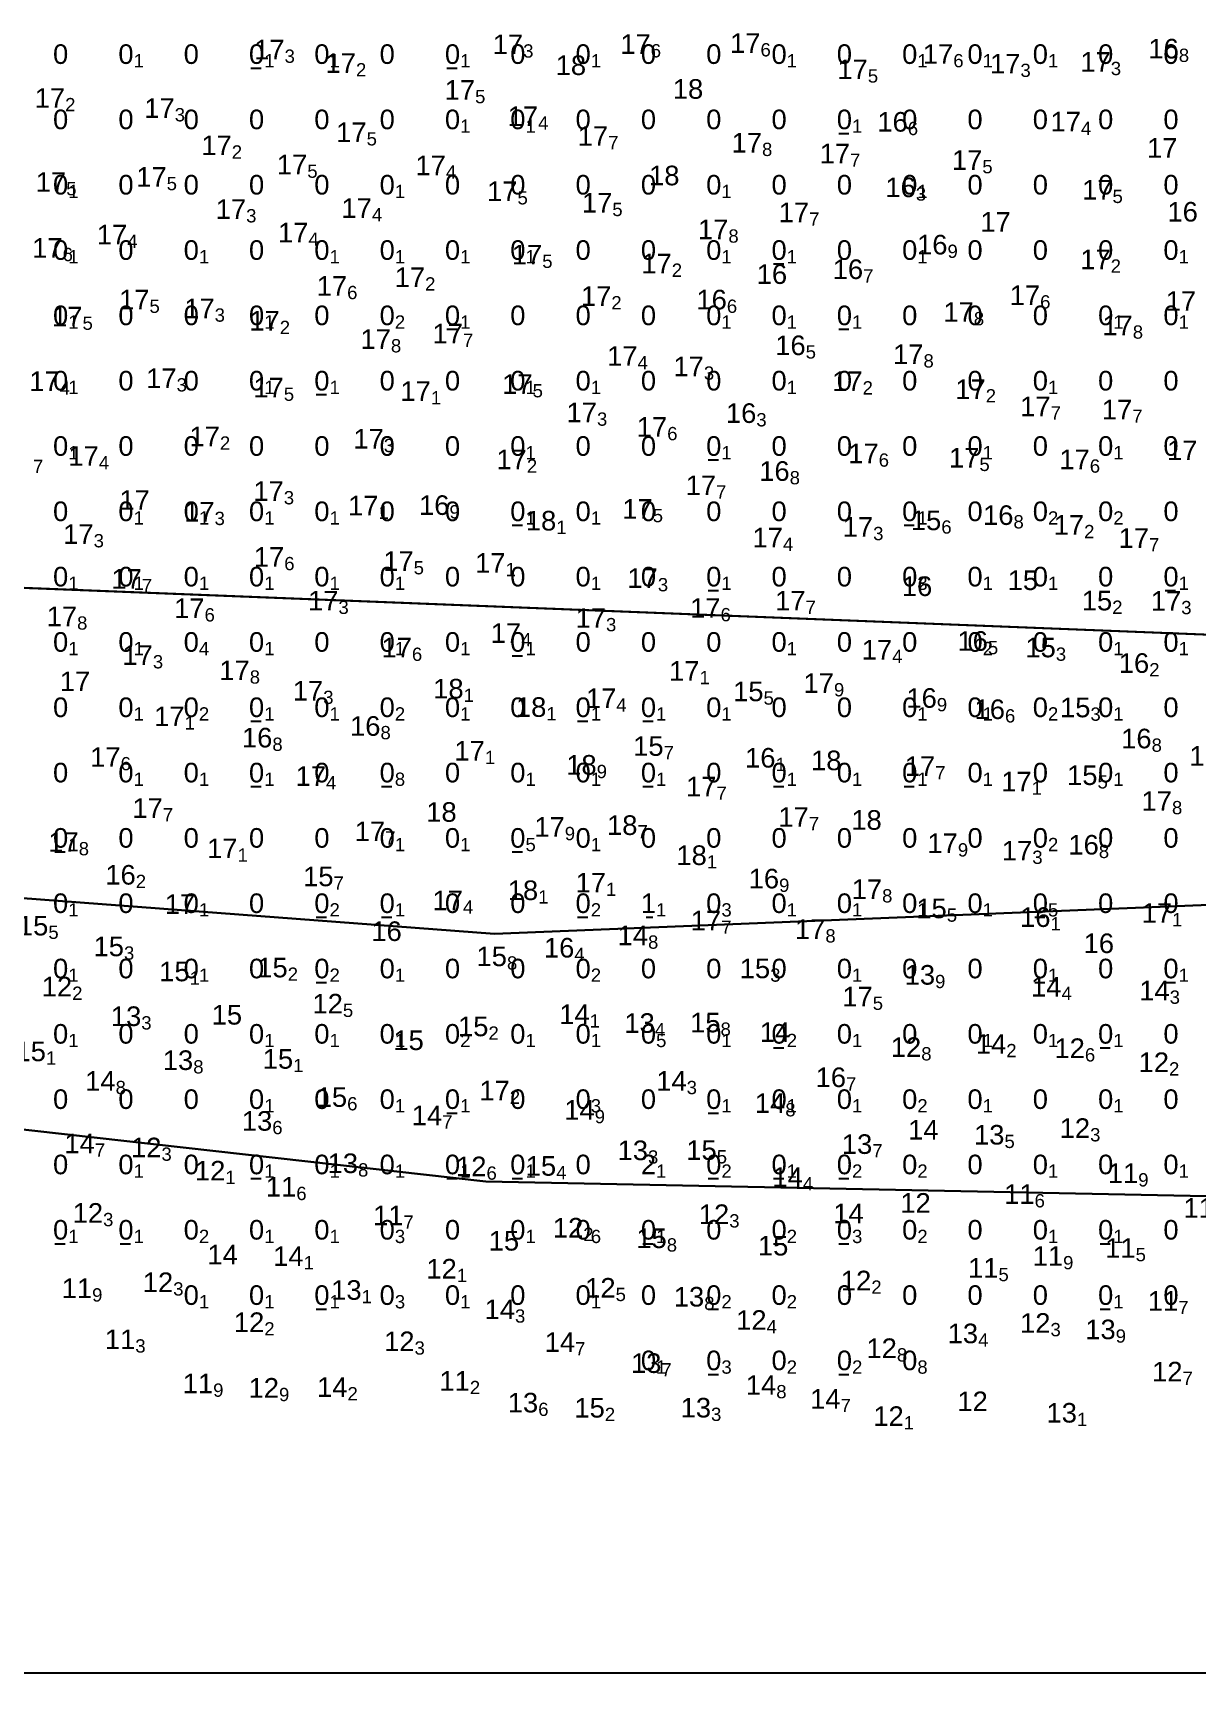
# Model space of a CAD drawing. Header units: millimetres. Extents: x 0 to 581027, y 0 to 6627194.
# Drawn here: x 580376.8 to 580483.7, y 6625619.3 to 6625771.9 of the extents above; entities that cross this region are included whole.
import ezdxf
from ezdxf.enums import TextEntityAlignment as Align

# ---------------------------------------------------------------- set-up
doc = ezdxf.new("R2010")
doc.units = ezdxf.units.MM
doc.layers.add('Soundings_1000', color=7, linetype='Continuous', true_color=0x000000)
doc.layers.add('soundings_diff', color=7, linetype='Continuous', true_color=0x000000)
for name, color, linetype in [('tiff', 7, 'Continuous'), ('tiff17.2', 7, 'Continuous'), ('Этап 4.2 верхняя бровка', 7, 'Continuous'), ('Этап 4.2 нижняя бровка', 7, 'Continuous'), ('Этап 4.2 рабочая прорезь', 7, 'Continuous'), ('Этап 5.2 верхняя бровка', 7, 'Continuous'), ('Этап 5.2 нижняя бровка', 7, 'Continuous')]:
    doc.layers.add(name, color=color, linetype=linetype)
doc.styles.get("Standard").update_dxf_attribs({"font": 'arial.ttf'})
picture_1 = doc.add_image_def('image2.tif', size_in_pixel=(3838, 2796))
picture_2 = doc.add_image_def('image3.tif', size_in_pixel=(3838, 2796))
picture_3 = doc.add_image_def('image4.tif', size_in_pixel=(2844, 2049))

msp = doc.modelspace()

# ---------------------------------------------------------------- linework, layer by layer
at = {"layer": 'soundings_diff', "color": 18, "true_color": 0x000000}
for p, q in [((580396.78, 6625768.72, -0.08), (580397.72, 6625768.72, -0.08)), ((580414.78, 6625768.72, -0.07), (580415.72, 6625768.72, -0.07)), ((580450.78, 6625762.72, -0.07), (580451.72, 6625762.72, -0.07)), ((580444.78, 6625750.72, -0.09), (580445.72, 6625750.72, -0.09)), ((580414.78, 6625744.72, -0.07), (580415.72, 6625744.72, -0.07)), ((580450.78, 6625744.72, -0.14), (580451.72, 6625744.72, -0.14)), ((580402.78, 6625738.72, -0.07), (580403.72, 6625738.72, -0.07)), ((580438.78, 6625732.72, -0.07), (580439.72, 6625732.72, -0.07)), ((580420.78, 6625726.72, -0.05), (580421.72, 6625726.72, -0.05)), ((580456.78, 6625726.72, -0.11), (580457.72, 6625726.72, -0.11)), ((580438.78, 6625720.72, -0.05), (580439.72, 6625720.72, -0.05)), ((580480.78, 6625720.72, -0.05), (580481.72, 6625720.72, -0.05)), ((580420.78, 6625714.72, -0.06), (580421.72, 6625714.72, -0.06)), ((580396.78, 6625708.72, -0.13), (580397.72, 6625708.72, -0.13)), ((580426.78, 6625708.72, -0.06), (580427.72, 6625708.72, -0.06)), ((580432.78, 6625708.72, -0.05), (580433.72, 6625708.72, -0.05)), ((580396.78, 6625702.72, -0.05), (580397.72, 6625702.72, -0.05)), ((580408.78, 6625702.72, -0.77), (580409.72, 6625702.72, -0.77)), ((580432.78, 6625702.72, -0.09), (580433.72, 6625702.72, -0.09)), ((580444.78, 6625702.72, -0.07), (580445.72, 6625702.72, -0.07)), ((580456.78, 6625702.72, -0.07), (580457.72, 6625702.72, -0.07)), ((580378.78, 6625696.72, -0.06), (580379.72, 6625696.72, -0.06)), ((580420.78, 6625696.72, -0.49), (580421.72, 6625696.72, -0.49)), ((580402.78, 6625690.72, -0.15), (580403.72, 6625690.72, -0.15)), ((580408.78, 6625690.72, -0.08), (580409.72, 6625690.72, -0.08)), ((580426.78, 6625690.72, -0.2), (580427.72, 6625690.72, -0.2)), ((580433.09, 6625690.72, -1.07), (580433.7, 6625690.72, -1.07)), ((580468.78, 6625690.72, -0.49), (580469.72, 6625690.72, -0.49)), ((580402.78, 6625684.72, -0.16), (580403.72, 6625684.72, -0.16)), ((580468.78, 6625684.72, -0.06), (580469.72, 6625684.72, -0.06)), ((580480.78, 6625684.72, -0.11), (580481.72, 6625684.72, -0.11)), ((580444.78, 6625678.72, -0.2), (580445.72, 6625678.72, -0.2)), ((580474.78, 6625678.72, -0.09), (580475.72, 6625678.72, -0.09)), ((580414.78, 6625672.72, -0.06), (580415.72, 6625672.72, -0.06)), ((580438.78, 6625672.72, -0.07), (580439.72, 6625672.72, -0.07)), ((580396.78, 6625666.72, -0.07), (580397.72, 6625666.72, -0.07)), ((580414.78, 6625666.72, -0.06), (580415.72, 6625666.72, -0.06)), ((580420.78, 6625666.72, -0.06), (580421.72, 6625666.72, -0.06)), ((580438.78, 6625666.72, -0.22), (580439.72, 6625666.72, -0.22)), ((580444.78, 6625666.72, -0.09), (580445.72, 6625666.72, -0.09)), ((580450.78, 6625666.72, -0.23), (580451.72, 6625666.72, -0.23)), ((580378.78, 6625660.72, -0.05), (580379.72, 6625660.72, -0.05)), ((580384.78, 6625660.72, -0.11), (580385.72, 6625660.72, -0.11)), ((580432.78, 6625660.72, -0.12), (580433.72, 6625660.72, -0.12)), ((580444.78, 6625660.72, -0.18), (580445.72, 6625660.72, -0.18)), ((580450.78, 6625660.72, -0.31), (580451.72, 6625660.72, -0.31)), ((580474.78, 6625660.72, -0.13), (580475.72, 6625660.72, -0.13)), ((580402.78, 6625654.72, -0.07), (580403.72, 6625654.72, -0.07)), ((580438.78, 6625654.72, -0.17), (580439.72, 6625654.72, -0.17)), ((580474.78, 6625654.72, -0.09), (580475.72, 6625654.72, -0.09)), ((580438.78, 6625648.72, -0.33), (580439.72, 6625648.72, -0.33)), ((580450.78, 6625648.72, -0.15), (580451.72, 6625648.72, -0.15))]:
    msp.add_line(p, q, dxfattribs=at)
at = {"layer": 'Этап 4.2 верхняя бровка', "color": 3, "lineweight": 30}
msp.add_lwpolyline([(580034.73, 6625732.44), (580219.34, 6625688.79), (580418.37, 6625666.45), (580558.33, 6625663.58), (580564.39, 6625663.69), (580570.18, 6625664.42), (580576.33, 6625666), (580582.31, 6625668.26), (580587.78, 6625671.44), (580592.52, 6625675.08), (580598.03, 6625680.19), (580602.67, 6625686.25), (580560.2, 6625713.67)], dxfattribs=at)
at = {"layer": 'Этап 4.2 нижняя бровка', "color": 1, "lineweight": 30}
msp.add_lwpolyline([(580570.65, 6625977.85), (580109.71, 6625996.05), (580034.52, 6625734.46), (580560.2, 6625713.67), (580570.65, 6625977.85)], dxfattribs=at)
at = {"layer": 'Этап 4.2 рабочая прорезь', "color": 5, "lineweight": 30}
msp.add_lwpolyline([(580034.52, 6625734.46), (580034.73, 6625732.44), (580219.82, 6625707.79), (580339.37, 6625695.21), (580419.15, 6625689.18), (580559.55, 6625694.89), (580560.2, 6625713.67)], dxfattribs=at)
at = {"layer": 'Этап 5.2 верхняя бровка', "color": 3, "linetype": 'Continuous', "lineweight": 30}
msp.add_lwpolyline([(580025.73, 6625725.21), (580144.31, 6625626.85), (580198.01, 6625585.68), (580306.45, 6625503.96), (580380.3, 6625452.25, -0.007042), (580424.66, 6625424.55, -0.01078), (580452.97, 6625405.43, -0.000003), (580488.81, 6625380.08, -0.000055), (580490.46, 6625378.91, -0.000083), (580499.82, 6625372.28, 0.000042), (580518.49, 6625359.07, 0.014493), (580533.47, 6625349.1, 0.004205), (580586.34, 6625316.72, 0.045482), (580608.84, 6625305.84, 0.025712), (580650.9, 6625292.46, 0.178181), (580685.89, 6625295.84, 0.112994), (580728.34, 6625329.74), (580768.13, 6625390.9), (580811.37, 6625457.98), (580825.99, 6625484.4), (580843.64, 6625527.16)], format="xyb", dxfattribs=at)
at = {"layer": 'Этап 5.2 нижняя бровка', "color": 1, "lineweight": 30}
msp.add_lwpolyline([(580034.53, 6625734.49), (580560.2, 6625713.68), (580560.18, 6625713.46), (580823.18, 6625540.15), (580784.51, 6625481.76), (580737.88, 6625410.99), (580697.72, 6625350.06), (580412.01, 6625509.64), (580025.99, 6625725.17), (580032.37, 6625730.74), (580034.53, 6625734.49)], close=True, dxfattribs=at)

# ---------------------------------------------------------------- texts
at = {"layer": 'Soundings_1000', "color": 18, "true_color": 0x000000}
for s, p in [('17', (580399.87, 6625770.42, 17.32)), ('17', (580421.79, 6625770.9, 17.27)), ('17', (580433.51, 6625770.92, 17.63)), ('17', (580443.59, 6625771.01, 17.6)), ('17', (580461.3, 6625770.01, 17.61)), ('16', (580482.02, 6625770.5, 16.81)), ('17', (580406.43, 6625769.17, 17.22)), ('18', (580427.57, 6625768.98, 18)), ('17', (580453.45, 6625768.6, 17.54)), ('17', (580467.47, 6625769.12, 17.27)), ('17', (580475.77, 6625769.29, 17.28)), ('17', (580417.37, 6625766.71, 17.49)), ('18', (580438.33, 6625766.8, 17.98)), ('17', (580379.71, 6625765.97, 17.24)), ('17', (580389.78, 6625765.04, 17.32)), ('17', (580423.16, 6625764.29, 17.44)), ('16', (580457.12, 6625763.78, 16.59)), ('17', (580473.03, 6625763.8, 17.44)), ('17', (580407.41, 6625762.83, 17.52)), ('17', (580429.6, 6625762.48, 17.73)), ('17', (580395.02, 6625761.62, 17.15)), ('17', (580443.73, 6625761.86, 17.8)), ('17', (580451.82, 6625760.87, 17.74)), ('17', (580481.89, 6625761.38, 17.03)), ('17', (580401.96, 6625759.86, 17.49)), ('17', (580414.69, 6625759.78, 17.41)), ('17', (580463.97, 6625760.27, 17.54)), ('17', (580379.81, 6625758.25, 17.45)), ('17', (580389.04, 6625758.72, 17.51)), ('18', (580436.15, 6625758.85, 18.02)), ('16', (580457.86, 6625757.76, 16.32)), ('17', (580421.27, 6625757.41, 17.51)), ('17', (580429.98, 6625756.34, 17.46)), ('17', (580475.93, 6625757.54, 17.46)), ('17', (580396.34, 6625755.76, 17.25)), ('17', (580407.89, 6625755.85, 17.44)), ('17', (580448.06, 6625755.46, 17.68)), ('17', (580466.58, 6625754.59, 16.98)), ('16', (580483.77, 6625755.52, 16.84)), ('17', (580385.42, 6625753.42, 17.35)), ('17', (580402.06, 6625753.61, 17.37)), ('17', (580440.64, 6625753.9, 17.79)), ('17', (580379.48, 6625752.2, 17.64)), ('17', (580423.54, 6625751.58, 17.5)), ('16', (580460.77, 6625752.5, 16.9)), ('17', (580435.44, 6625750.76, 17.17)), ('16', (580453.02, 6625750.24, 16.74)), ('17', (580475.76, 6625751.14, 17.2)), ('17', (580405.62, 6625748.71, 17.62)), ('17', (580412.78, 6625749.5, 17.16)), ('16', (580446.04, 6625749.79, 16)), ('17', (580387.46, 6625747.45, 17.45)), ('17', (580429.89, 6625747.77, 17.18)), ('16', (580440.5, 6625747.45, 16.6)), ('17', (580469.28, 6625747.85, 17.58)), ('17', (580483.61, 6625747.32, 17.5)), ('17', (580381.31, 6625745.89, 17.47)), ('17', (580393.45, 6625746.64, 17.25)), ('17', (580399.43, 6625745.5, 17.16)), ('17', (580463.19, 6625746.31, 17.75)), ('17', (580409.64, 6625743.82, 17.77)), ('17', (580416.26, 6625744.33, 17.68)), ('17', (580477.79, 6625745.08, 17.81)), ('16', (580447.74, 6625743.25, 16.51)), ('17', (580458.56, 6625742.43, 17.82)), ('17', (580432.3, 6625742.27, 17.37)), ('17', (580438.39, 6625741.31, 17.34)), ('17', (580379.21, 6625739.95, 17.39)), ('17', (580389.95, 6625740.23, 17.34)), ('17', (580399.8, 6625739.37, 17.48)), ('17', (580422.66, 6625739.69, 17.5)), ('17', (580452.97, 6625739.95, 17.18)), ('17', (580413.31, 6625739.04, 17.09)), ('17', (580464.28, 6625739.22, 17.17)), ('17', (580428.57, 6625737.08, 17.28)), ('16', (580443.21, 6625737.02, 16.32)), ('17', (580470.24, 6625737.64, 17.7)), ('17', (580477.74, 6625737.35, 17.67)), ('17', (580393.93, 6625734.88, 17.19)), ('17', (580408.99, 6625734.66, 17.25)), ('17', (580435.02, 6625735.75, 17.55)), ('17', (580454.45, 6625733.32, 17.62)), ('17', (580483.73, 6625733.6, 17.73)), ('17', (580382.81, 6625733.08, 17.4)), ('17', (580422.13, 6625732.77, 17.19)), ('16', (580446.27, 6625731.7, 16.82)), ('17', (580463.7, 6625732.92, 17.51)), ('17', (580473.84, 6625732.77, 17.57)), ('17', (580439.51, 6625730.39, 17.7)), ('17', (580387.49, 6625729.04, 17.01)), ('17', (580399.8, 6625729.86, 17.32)), ('16', (580415.02, 6625728.57, 16.86)), ('17', (580393.44, 6625727.96, 17.28)), ('17', (580408.5, 6625728.53, 17.05)), ('18', (580424.83, 6625727.14, 18.09)), ('17', (580433.69, 6625728.22, 17.45)), ('15', (580460.2, 6625727.17, 15.63)), ('16', (580466.83, 6625727.65, 16.79)), ('17', (580382.33, 6625725.91, 17.3)), ('17', (580445.65, 6625725.59, 17.39)), ('17', (580453.94, 6625726.57, 17.31)), ('17', (580473.32, 6625726.75, 17.21)), ('17', (580479.28, 6625725.54, 17.68)), ('17', (580399.84, 6625723.81, 17.57)), ('17', (580411.73, 6625723.43, 17.45)), ('17', (580420.17, 6625723.26, 17.12)), ('17', (580386.76, 6625721.79, 17.7)), ('17', (580434.16, 6625721.87, 17.27)), ('16', (580459.37, 6625721.12, 15.99)), ('15', (580469.09, 6625721.67, 15.03)), ('17', (580404.82, 6625719.79, 17.28)), ('17', (580447.73, 6625719.79, 17.65)), ('15', (580475.9, 6625719.8, 15.17)), ('17', (580482.24, 6625719.77, 17.29)), ('17', (580380.81, 6625718.35, 17.78)), ('17', (580392.52, 6625719.1, 17.55)), ('17', (580429.4, 6625718.2, 17.29)), ('17', (580439.92, 6625719.12, 17.63)), ('17', (580421.6, 6625716.81, 17.43)), ('17', (580411.57, 6625715.48, 17.57)), ('17', (580455.68, 6625715.28, 17.38)), ('16', (580464.48, 6625716.09, 16.49)), ('15', (580470.72, 6625715.49, 15.25)), ('17', (580387.77, 6625714.79, 17.28)), ('17', (580396.67, 6625713.39, 17.75)), ('17', (580437.99, 6625713.34, 17.12)), ('16', (580479.3, 6625714.06, 16.24)), ('17', (580382.02, 6625712.38, 16.95)), ('17', (580450.34, 6625712.22, 17.89)), ('17', (580403.42, 6625711.52, 17.26)), ('18', (580416.32, 6625711.71, 18.14)), ('17', (580430.35, 6625710.83, 17.42)), ('15', (580443.87, 6625711.46, 15.5)), ('16', (580459.79, 6625710.85, 16.91)), ('17', (580390.69, 6625709.17, 17.08)), ('18', (580423.92, 6625710.02, 18.09)), ('16', (580466.05, 6625709.82, 16.56)), ('15', (580473.9, 6625709.98, 15.31)), ('16', (580398.75, 6625707.21, 16.75)), ('16', (580408.68, 6625708.28, 16.75)), ('17', (580418.27, 6625706, 17.07)), ('15', (580434.69, 6625706.44, 15.7)), ('16', (580479.52, 6625707.13, 16.8)), ('17', (580384.81, 6625705.43, 17.57)), ('18', (580428.54, 6625704.71, 18.86)), ('16', (580444.97, 6625705.36, 16.12)), ('18', (580451.03, 6625705.12, 18.01)), ('17', (580459.64, 6625704.59, 17.7)), ('17', (580485.78, 6625705.53, 17.56)), ('17', (580403.68, 6625703.68, 17.4)), ('17', (580439.55, 6625702.72, 17.69)), ('17', (580468.5, 6625703.18, 17.08)), ('15', (580474.55, 6625703.76, 15.46)), ('17', (580481.39, 6625701.39, 17.76)), ('17', (580388.69, 6625700.74, 17.65)), ('18', (580415.68, 6625700.38, 17.98)), ('17', (580448.03, 6625699.92, 17.67)), ('18', (580454.73, 6625699.65, 17.95)), ('17', (580409.11, 6625698.6, 17.72)), ('17', (580425.61, 6625699.01, 17.85)), ('18', (580432.29, 6625699.17, 18.67)), ('17', (580380.96, 6625697.62, 17.78)), ('17', (580395.55, 6625697.04, 17.08)), ('17', (580461.72, 6625697.51, 17.87)), ('17', (580468.56, 6625696.83, 17.26)), ('16', (580474.67, 6625697.37, 16.79)), ('18', (580438.66, 6625696.41, 18.06)), ('16', (580386.2, 6625694.61, 16.17)), ('15', (580404.37, 6625694.46, 15.74)), ('17', (580429.4, 6625693.89, 17.06)), ('16', (580445.3, 6625694.26, 16.93)), ('17', (580391.67, 6625691.92, 17)), ('17', (580416.26, 6625692.26, 17.41)), ('18', (580423.17, 6625693.19, 18.12)), ('17', (580454.76, 6625693.29, 17.77)), ('17', (580439.98, 6625690.41, 17.67)), ('15', (580460.7, 6625691.52, 15.54)), ('16', (580470.23, 6625690.72, 16.1)), ('17', (580481.4, 6625691.1, 17.12)), ('15', (580378.17, 6625689.94, 15.52)), ('16', (580410.64, 6625689.43, 15.97)), ('14', (580433.26, 6625689.04, 14.84)), ('17', (580449.55, 6625689.61, 17.79)), ('15', (580385.12, 6625688.03, 15.33)), ('16', (580426.49, 6625687.91, 16.41)), ('16', (580476.07, 6625688.32, 16.02)), ('15', (580400.16, 6625686.09, 15.22)), ('15', (580420.3, 6625687.12, 15.83)), ('15', (580444.48, 6625686.01, 15.29)), ('12', (580380.36, 6625684.34, 12.19)), ('15', (580391.15, 6625685.73, 15.09)), ('13', (580459.63, 6625685.42, 13.89)), ('14', (580471.24, 6625684.32, 14.4)), ('12', (580405.23, 6625682.77, 12.46)), ('17', (580453.9, 6625683.42, 17.48)), ('14', (580481.18, 6625683.98, 14.31)), ('13', (580386.71, 6625681.62, 13.25)), ('15', (580395.97, 6625681.75, 15.01)), ('14', (580427.9, 6625681.8, 14.09)), ('15', (580418.6, 6625680.68, 15.16)), ('13', (580433.88, 6625680.99, 13.44)), ('15', (580439.92, 6625681.04, 15.79)), ('14', (580446.32, 6625680.16, 13.98)), ('15', (580377.95, 6625678.39, 15.09)), ('15', (580412.66, 6625679.41, 15.04)), ('12', (580458.36, 6625678.78, 12.84)), ('14', (580466.17, 6625679.07, 14.22)), ('12', (580473.39, 6625678.68, 12.58)), ('13', (580391.48, 6625677.58, 13.81)), ('15', (580400.66, 6625677.7, 15.08)), ('12', (580481.12, 6625677.39, 12.16)), ('14', (580384.35, 6625675.68, 14.77)), ('14', (580436.81, 6625675.68, 14.32)), ('16', (580451.45, 6625676.01, 16.74)), ('15', (580405.62, 6625674.19, 15.59)), ('17', (580420.56, 6625674.79, 17.19)), ('14', (580445.87, 6625673.64, 14.77)), ('14', (580414.35, 6625672.51, 14.73)), ('14', (580428.36, 6625673.01, 14.91)), ('13', (580398.74, 6625672, 13.61)), ('14', (580459.95, 6625671.19, 13.95)), ('13', (580466, 6625670.73, 13.48)), ('12', (580473.87, 6625671.34, 12.31)), ('14', (580382.44, 6625669.93, 14.73)), ('12', (580388.56, 6625669.56, 12.29)), ('13', (580433.26, 6625669.3, 13.25)), ('15', (580439.57, 6625669.32, 15.49)), ('13', (580453.86, 6625669.87, 13.72)), ('13', (580406.62, 6625668.11, 13.82)), ('12', (580418.42, 6625667.82, 12.57)), ('15', (580424.82, 6625667.87, 15.39)), ('12', (580394.43, 6625667.43, 12.06)), ('14', (580447.48, 6625666.84, 14.4)), ('11', (580478.29, 6625667.2, 11.86)), ('11', (580400.95, 6625665.95, 11.62)), ('12', (580459.23, 6625664.47, 12.02)), ('11', (580468.77, 6625665.28, 11.62)), ('12', (580383.2, 6625663.55, 12.3)), ('11', (580410.79, 6625663.32, 11.68)), ('12', (580440.72, 6625663.43, 12.34)), ('14', (580453.07, 6625663.5, 14.04)), ('11', (580485.24, 6625664.01, 11.61)), ('12', (580427.31, 6625662.19, 12.23)), ('15', (580421.42, 6625660.99, 14.96)), ('15', (580434.98, 6625661.22, 15.76)), ('15', (580446.15, 6625660.54, 15.03)), ('11', (580478.05, 6625660.33, 11.54)), ('14', (580395.58, 6625659.72, 14.04)), ('14', (580401.62, 6625659.58, 14.11)), ('12', (580415.69, 6625658.42, 12.14)), ('11', (580465.45, 6625658.5, 11.5)), ('11', (580471.39, 6625659.59, 11.87)), ('12', (580389.64, 6625657.18, 12.28)), ('12', (580453.77, 6625657.34, 12.18)), ('11', (580382.19, 6625656.63, 11.87)), ('13', (580406.95, 6625656.47, 13.09)), ('12', (580430.28, 6625656.67, 12.5)), ('13', (580438.42, 6625655.85, 13.8)), ('11', (580481.97, 6625655.47, 11.65)), ('14', (580421.04, 6625654.69, 14.25)), ('12', (580398.01, 6625653.51, 12.19)), ('12', (580444.15, 6625653.71, 12.39)), ('13', (580463.58, 6625652.48, 13.41)), ('12', (580470.23, 6625653.44, 12.28)), ('13', (580476.22, 6625652.85, 13.89)), ('11', (580386.16, 6625651.94, 11.3)), ('12', (580411.81, 6625651.75, 12.31)), ('14', (580426.56, 6625651.68, 14.71)), ('12', (580456.12, 6625651.12, 12.79)), ('13', (580434.49, 6625649.75, 13.69)), ('11', (580393.31, 6625647.88, 11.86)), ('11', (580416.89, 6625648.12, 11.2)), ('14', (580445.04, 6625647.74, 14.8)), ('12', (580482.36, 6625648.97, 12.72)), ('12', (580399.36, 6625647.48, 12.86)), ('14', (580405.65, 6625647.55, 14.18)), ('13', (580423.17, 6625646.12, 13.64)), ('14', (580450.95, 6625646.47, 14.7)), ('12', (580464.47, 6625646.24, 11.97)), ('15', (580429.29, 6625645.65, 15.21)), ('13', (580439.05, 6625645.66, 13.26)), ('12', (580456.75, 6625644.88, 12.14)), ('13', (580472.66, 6625645.19, 13.11))]:
    msp.add_text(s, height=1.8, dxfattribs=at).set_placement(p, align=Align.MIDDLE_RIGHT)
for s, p in [('3', (580421.79, 6625770.9, 17.27)), ('6', (580433.51, 6625770.92, 17.63)), ('6', (580443.59, 6625771.01, 17.6)), ('3', (580399.87, 6625770.42, 17.32)), ('2', (580406.43, 6625769.17, 17.22)), ('6', (580461.3, 6625770.01, 17.61)), ('3', (580467.47, 6625769.12, 17.27)), ('3', (580475.77, 6625769.29, 17.28)), ('8', (580482.02, 6625770.5, 16.81)), ('5', (580453.45, 6625768.6, 17.54)), ('5', (580417.37, 6625766.71, 17.49)), ('2', (580379.71, 6625765.97, 17.24)), ('3', (580389.78, 6625765.04, 17.32)), ('4', (580423.16, 6625764.29, 17.44)), ('6', (580457.12, 6625763.78, 16.59)), ('4', (580473.03, 6625763.8, 17.44)), ('2', (580395.02, 6625761.62, 17.15)), ('5', (580407.41, 6625762.83, 17.52)), ('7', (580429.6, 6625762.48, 17.73)), ('8', (580443.73, 6625761.86, 17.8)), ('7', (580451.82, 6625760.87, 17.74)), ('5', (580463.97, 6625760.27, 17.54)), ('5', (580389.04, 6625758.72, 17.51)), ('5', (580401.96, 6625759.86, 17.49)), ('4', (580414.69, 6625759.78, 17.41)), ('5', (580379.81, 6625758.25, 17.45)), ('5', (580421.27, 6625757.41, 17.51)), ('3', (580457.86, 6625757.76, 16.32)), ('5', (580475.93, 6625757.54, 17.46)), ('3', (580396.34, 6625755.76, 17.25)), ('4', (580407.89, 6625755.85, 17.44)), ('5', (580429.98, 6625756.34, 17.46)), ('7', (580448.06, 6625755.46, 17.68)), ('8', (580440.64, 6625753.9, 17.79)), ('4', (580385.42, 6625753.42, 17.35)), ('4', (580402.06, 6625753.61, 17.37)), ('9', (580460.77, 6625752.5, 16.9)), ('6', (580379.48, 6625752.2, 17.64)), ('5', (580423.54, 6625751.58, 17.5)), ('2', (580475.76, 6625751.14, 17.2)), ('2', (580412.78, 6625749.5, 17.16)), ('2', (580435.44, 6625750.76, 17.17)), ('7', (580453.02, 6625750.24, 16.74)), ('6', (580405.62, 6625748.71, 17.62)), ('2', (580429.89, 6625747.77, 17.18)), ('6', (580469.28, 6625747.85, 17.58)), ('5', (580387.46, 6625747.45, 17.45)), ('3', (580393.45, 6625746.64, 17.25)), ('6', (580440.5, 6625747.45, 16.6)), ('8', (580463.19, 6625746.31, 17.75)), ('5', (580381.31, 6625745.89, 17.47)), ('2', (580399.43, 6625745.5, 17.16)), ('8', (580477.79, 6625745.08, 17.81)), ('8', (580409.64, 6625743.82, 17.77)), ('7', (580416.26, 6625744.33, 17.68)), ('5', (580447.74, 6625743.25, 16.51)), ('4', (580432.3, 6625742.27, 17.37)), ('8', (580458.56, 6625742.43, 17.82)), ('3', (580389.95, 6625740.23, 17.34)), ('3', (580438.39, 6625741.31, 17.34)), ('4', (580379.21, 6625739.95, 17.39)), ('5', (580399.8, 6625739.37, 17.48)), ('1', (580413.31, 6625739.04, 17.09)), ('5', (580422.66, 6625739.69, 17.5)), ('2', (580452.97, 6625739.95, 17.18)), ('2', (580464.28, 6625739.22, 17.17)), ('3', (580428.57, 6625737.08, 17.28)), ('7', (580470.24, 6625737.64, 17.7)), ('7', (580477.74, 6625737.35, 17.67)), ('6', (580435.02, 6625735.75, 17.55)), ('3', (580443.21, 6625737.02, 16.32)), ('2', (580393.93, 6625734.88, 17.19)), ('3', (580408.99, 6625734.66, 17.25)), ('7', (580376.76, 6625732.74, 17.73)), ('4', (580382.81, 6625733.08, 17.4)), ('2', (580422.13, 6625732.77, 17.19)), ('6', (580454.45, 6625733.32, 17.62)), ('5', (580463.7, 6625732.92, 17.51)), ('6', (580473.84, 6625732.77, 17.57)), ('8', (580446.27, 6625731.7, 16.82)), ('3', (580399.8, 6625729.86, 17.32)), ('7', (580439.51, 6625730.39, 17.7)), ('3', (580393.44, 6625727.96, 17.28)), ('1', (580408.5, 6625728.53, 17.05)), ('9', (580415.02, 6625728.57, 16.86)), ('5', (580433.69, 6625728.22, 17.45)), ('1', (580424.83, 6625727.14, 18.09)), ('3', (580453.94, 6625726.57, 17.31)), ('6', (580460.2, 6625727.17, 15.63)), ('8', (580466.83, 6625727.65, 16.79)), ('2', (580473.32, 6625726.75, 17.21)), ('3', (580382.33, 6625725.91, 17.3)), ('4', (580445.65, 6625725.59, 17.39)), ('7', (580479.28, 6625725.54, 17.68)), ('6', (580399.84, 6625723.81, 17.57)), ('5', (580411.73, 6625723.43, 17.45)), ('1', (580420.17, 6625723.26, 17.12)), ('3', (580434.16, 6625721.87, 17.27)), ('7', (580386.76, 6625721.79, 17.7)), ('6', (580392.52, 6625719.1, 17.55)), ('3', (580404.82, 6625719.79, 17.28)), ('6', (580439.92, 6625719.12, 17.63)), ('7', (580447.73, 6625719.79, 17.65)), ('2', (580475.9, 6625719.8, 15.17)), ('3', (580482.24, 6625719.77, 17.29)), ('8', (580380.81, 6625718.35, 17.78)), ('3', (580429.4, 6625718.2, 17.29)), ('4', (580421.6, 6625716.81, 17.43)), ('5', (580464.48, 6625716.09, 16.49)), ('3', (580387.77, 6625714.79, 17.28)), ('6', (580411.57, 6625715.48, 17.57)), ('4', (580455.68, 6625715.28, 17.38)), ('3', (580470.72, 6625715.49, 15.25)), ('8', (580396.67, 6625713.39, 17.75)), ('1', (580437.99, 6625713.34, 17.12)), ('2', (580479.3, 6625714.06, 16.24)), ('3', (580403.42, 6625711.52, 17.26)), ('1', (580416.32, 6625711.71, 18.14)), ('5', (580443.87, 6625711.46, 15.5)), ('9', (580450.34, 6625712.22, 17.89)), ('1', (580423.92, 6625710.02, 18.09)), ('4', (580430.35, 6625710.83, 17.42)), ('9', (580459.79, 6625710.85, 16.91)), ('6', (580466.05, 6625709.82, 16.56)), ('3', (580473.9, 6625709.98, 15.31)), ('1', (580390.69, 6625709.17, 17.08)), ('8', (580408.68, 6625708.28, 16.75)), ('8', (580398.75, 6625707.21, 16.75)), ('8', (580479.52, 6625707.13, 16.8)), ('6', (580384.81, 6625705.43, 17.57)), ('1', (580418.27, 6625706, 17.07)), ('7', (580434.69, 6625706.44, 15.7)), ('1', (580444.97, 6625705.36, 16.12)), ('4', (580403.68, 6625703.68, 17.4)), ('9', (580428.54, 6625704.71, 18.86)), ('7', (580459.64, 6625704.59, 17.7)), ('5', (580474.55, 6625703.76, 15.46)), ('7', (580439.55, 6625702.72, 17.69)), ('1', (580468.5, 6625703.18, 17.08)), ('7', (580388.69, 6625700.74, 17.65)), ('8', (580481.39, 6625701.39, 17.76)), ('9', (580425.61, 6625699.01, 17.85)), ('7', (580432.29, 6625699.17, 18.67)), ('7', (580448.03, 6625699.92, 17.67)), ('8', (580380.96, 6625697.62, 17.78)), ('7', (580409.11, 6625698.6, 17.72)), ('9', (580461.72, 6625697.51, 17.87)), ('1', (580395.55, 6625697.04, 17.08)), ('1', (580438.66, 6625696.41, 18.06)), ('3', (580468.56, 6625696.83, 17.26)), ('8', (580474.67, 6625697.37, 16.79)), ('2', (580386.2, 6625694.61, 16.17)), ('7', (580404.37, 6625694.46, 15.74)), ('1', (580423.17, 6625693.19, 18.12)), ('1', (580429.4, 6625693.89, 17.06)), ('9', (580445.3, 6625694.26, 16.93)), ('8', (580454.76, 6625693.29, 17.77)), ('4', (580416.26, 6625692.26, 17.41)), ('5', (580460.7, 6625691.52, 15.54)), ('5', (580378.17, 6625689.94, 15.52)), ('7', (580439.98, 6625690.41, 17.67)), ('1', (580470.23, 6625690.72, 16.1)), ('1', (580481.4, 6625691.1, 17.12)), ('8', (580433.26, 6625689.04, 14.84)), ('8', (580449.55, 6625689.61, 17.79)), ('3', (580385.12, 6625688.03, 15.33)), ('8', (580420.3, 6625687.12, 15.83)), ('4', (580426.49, 6625687.91, 16.41)), ('1', (580391.15, 6625685.73, 15.09)), ('2', (580400.16, 6625686.09, 15.22)), ('3', (580444.48, 6625686.01, 15.29)), ('9', (580459.63, 6625685.42, 13.89)), ('2', (580380.36, 6625684.34, 12.19)), ('4', (580471.24, 6625684.32, 14.4)), ('3', (580481.18, 6625683.98, 14.31)), ('5', (580405.23, 6625682.77, 12.46)), ('5', (580453.9, 6625683.42, 17.48)), ('3', (580386.71, 6625681.62, 13.25)), ('2', (580418.6, 6625680.68, 15.16)), ('1', (580427.9, 6625681.8, 14.09)), ('4', (580433.88, 6625680.99, 13.44)), ('8', (580439.92, 6625681.04, 15.79)), ('2', (580466.17, 6625679.07, 14.22)), ('1', (580377.95, 6625678.39, 15.09)), ('8', (580391.48, 6625677.58, 13.81)), ('1', (580400.66, 6625677.7, 15.08)), ('8', (580458.36, 6625678.78, 12.84)), ('6', (580473.39, 6625678.68, 12.58)), ('2', (580481.12, 6625677.39, 12.16)), ('8', (580384.35, 6625675.68, 14.77)), ('2', (580420.56, 6625674.79, 17.19)), ('3', (580436.81, 6625675.68, 14.32)), ('7', (580451.45, 6625676.01, 16.74)), ('6', (580405.62, 6625674.19, 15.59)), ('9', (580428.36, 6625673.01, 14.91)), ('8', (580445.87, 6625673.64, 14.77)), ('6', (580398.74, 6625672, 13.61)), ('7', (580414.35, 6625672.51, 14.73)), ('7', (580382.44, 6625669.93, 14.73)), ('5', (580466, 6625670.73, 13.48)), ('3', (580473.87, 6625671.34, 12.31)), ('3', (580388.56, 6625669.56, 12.29)), ('3', (580433.26, 6625669.3, 13.25)), ('5', (580439.57, 6625669.32, 15.49)), ('7', (580453.86, 6625669.87, 13.72)), ('1', (580394.43, 6625667.43, 12.06)), ('8', (580406.62, 6625668.11, 13.82)), ('6', (580418.42, 6625667.82, 12.57)), ('4', (580424.82, 6625667.87, 15.39)), ('9', (580478.29, 6625667.2, 11.86)), ('6', (580400.95, 6625665.95, 11.62)), ('4', (580447.48, 6625666.84, 14.4)), ('6', (580468.77, 6625665.28, 11.62)), ('3', (580383.2, 6625663.55, 12.3)), ('7', (580410.79, 6625663.32, 11.68)), ('3', (580440.72, 6625663.43, 12.34)), ('2', (580427.31, 6625662.19, 12.23)), ('8', (580434.98, 6625661.22, 15.76)), ('1', (580401.62, 6625659.58, 14.11)), ('9', (580471.39, 6625659.59, 11.87)), ('5', (580478.05, 6625660.33, 11.54)), ('1', (580415.69, 6625658.42, 12.14)), ('5', (580465.45, 6625658.5, 11.5)), ('9', (580382.19, 6625656.63, 11.87)), ('3', (580389.64, 6625657.18, 12.28)), ('1', (580406.95, 6625656.47, 13.09)), ('5', (580430.28, 6625656.67, 12.5)), ('2', (580453.77, 6625657.34, 12.18)), ('3', (580421.04, 6625654.69, 14.25)), ('8', (580438.42, 6625655.85, 13.8)), ('7', (580481.97, 6625655.47, 11.65)), ('2', (580398.01, 6625653.51, 12.19)), ('4', (580444.15, 6625653.71, 12.39)), ('3', (580470.23, 6625653.44, 12.28)), ('3', (580386.16, 6625651.94, 11.3)), ('3', (580411.81, 6625651.75, 12.31)), ('7', (580426.56, 6625651.68, 14.71)), ('4', (580463.58, 6625652.48, 13.41)), ('9', (580476.22, 6625652.85, 13.89)), ('8', (580456.12, 6625651.12, 12.79)), ('7', (580434.49, 6625649.75, 13.69)), ('7', (580482.36, 6625648.97, 12.72)), ('9', (580393.31, 6625647.88, 11.86)), ('9', (580399.36, 6625647.48, 12.86)), ('2', (580405.65, 6625647.55, 14.18)), ('2', (580416.89, 6625648.12, 11.2)), ('8', (580445.04, 6625647.74, 14.8)), ('6', (580423.17, 6625646.12, 13.64)), ('2', (580429.29, 6625645.65, 15.21)), ('3', (580439.05, 6625645.66, 13.26)), ('7', (580450.95, 6625646.47, 14.7)), ('1', (580456.75, 6625644.88, 12.14)), ('1', (580472.66, 6625645.19, 13.11))]:
    msp.add_text(s, height=1.22, dxfattribs=at).set_placement(p, align=Align.TOP_LEFT)
at = {"layer": 'soundings_diff', "color": 18, "true_color": 0x000000}
for s, p in [('0', (580380, 6625770, -0.02)), ('0', (580386, 6625770, 0.07)), ('0', (580392, 6625770, 0.02)), ('0', (580398, 6625770, -0.08)), ('0', (580404, 6625770, 0.05)), ('0', (580410, 6625770, 0.04)), ('0', (580416, 6625770, -0.07)), ('0', (580422, 6625770)), ('0', (580428, 6625770, 0.1)), ('0', (580434, 6625770, -0.03)), ('0', (580440, 6625770, -0.03)), ('0', (580446, 6625770, 0.06)), ('0', (580452, 6625770, -0.02)), ('0', (580458, 6625770, 0.05)), ('0', (580464, 6625770, 0.06)), ('0', (580470, 6625770, 0.08)), ('0', (580476, 6625770, 0.03)), ('0', (580482, 6625770, -0.02)), ('0', (580380, 6625764, -0.02)), ('0', (580386, 6625764, -0.01)), ('0', (580392, 6625764, 0.01)), ('0', (580398, 6625764, 0.02)), ('0', (580404, 6625764, 0.01)), ('0', (580410, 6625764, -0.04)), ('0', (580416, 6625764, 0.14)), ('0', (580422, 6625764, 0.08)), ('0', (580428, 6625764, -0.04)), ('0', (580434, 6625764, 0.04)), ('0', (580440, 6625764)), ('0', (580446, 6625764)), ('0', (580452, 6625764, -0.07)), ('0', (580458, 6625764)), ('0', (580464, 6625764, 0.01)), ('0', (580470, 6625764, 0.02)), ('0', (580476, 6625764, 0.04)), ('0', (580482, 6625764, 0.04)), ('0', (580380, 6625758, 0.11)), ('0', (580386, 6625758, -0.01)), ('0', (580392, 6625758, 0.01)), ('0', (580398, 6625758, 0.01)), ('0', (580404, 6625758, -0.01)), ('0', (580410, 6625758, 0.05)), ('0', (580416, 6625758, 0.03)), ('0', (580422, 6625758)), ('0', (580428, 6625758, 0.02)), ('0', (580434, 6625758, 0.01)), ('0', (580440, 6625758, 0.05)), ('0', (580446, 6625758, -0.03)), ('0', (580452, 6625758, 0.01)), ('0', (580458, 6625758, 0.05)), ('0', (580464, 6625758, -0.03)), ('0', (580470, 6625758, 0.01)), ('0', (580476, 6625758)), ('0', (580482, 6625758, 0.02)), ('0', (580380, 6625752, 0.11)), ('0', (580386, 6625752, -0.02)), ('0', (580392, 6625752, 0.06)), ('0', (580398, 6625752, -0.03)), ('0', (580404, 6625752, 0.08)), ('0', (580410, 6625752, 0.07)), ('0', (580416, 6625752, 0.05)), ('0', (580422, 6625752, 0.05)), ('0', (580428, 6625752)), ('0', (580434, 6625752, -0.03)), ('0', (580440, 6625752, 0.08)), ('0', (580446, 6625752, -0.09)), ('0', (580452, 6625752, -0.02)), ('0', (580458, 6625752, 0.05)), ('0', (580464, 6625752, 0.01)), ('0', (580470, 6625752, 0.04)), ('0', (580476, 6625752, 0.04)), ('0', (580482, 6625752, 0.07)), ('0', (580380, 6625746, 0.07)), ('0', (580386, 6625746, 0.01)), ('0', (580392, 6625746, -0.03)), ('0', (580398, 6625746, 0.06)), ('0', (580404, 6625746, 0.04)), ('0', (580410, 6625746, 0.24)), ('0', (580416, 6625746, -0.07)), ('0', (580422, 6625746, 0.03)), ('0', (580428, 6625746, 0.03)), ('0', (580434, 6625746, 0.02)), ('0', (580440, 6625746, 0.06)), ('0', (580446, 6625746, 0.14)), ('0', (580452, 6625746, -0.14)), ('0', (580458, 6625746, -0.02)), ('0', (580464, 6625746, 0.03)), ('0', (580470, 6625746, 0.03)), ('0', (580476, 6625746, 0.12)), ('0', (580482, 6625746, 0.05)), ('0', (580380, 6625740, 0.07)), ('0', (580386, 6625740, -0.01)), ('0', (580392, 6625740, 0.02)), ('0', (580398, 6625740, 0.07)), ('0', (580404, 6625740, -0.07)), ('0', (580410, 6625740, 0.04)), ('0', (580416, 6625740, 0.02)), ('0', (580422, 6625740, 0.13)), ('0', (580428, 6625740, 0.07)), ('0', (580434, 6625740, 0.02)), ('0', (580440, 6625740, -0.02)), ('0', (580446, 6625740, 0.09)), ('0', (580452, 6625740, -0.01)), ('0', (580458, 6625740)), ('0', (580464, 6625740, 0.04)), ('0', (580470, 6625740, 0.07)), ('0', (580476, 6625740, 0.03)), ('0', (580482, 6625740, 0.03)), ('0', (580380, 6625734, 0.09)), ('0', (580386, 6625734)), ('0', (580392, 6625734, 0.03)), ('0', (580398, 6625734, 0.02)), ('0', (580404, 6625734, 0.04)), ('0', (580410, 6625734, 0.01)), ('0', (580416, 6625734, -0.01)), ('0', (580422, 6625734, 0.08)), ('0', (580428, 6625734)), ('0', (580434, 6625734, 0.01)), ('0', (580440, 6625734, -0.07)), ('0', (580446, 6625734, -0.03)), ('0', (580452, 6625734, -0.02)), ('0', (580458, 6625734, 0.02)), ('0', (580464, 6625734, 0.06)), ('0', (580470, 6625734, 0.02)), ('0', (580476, 6625734, 0.09)), ('0', (580482, 6625734, 0.02)), ('0', (580380, 6625728, 0.02)), ('0', (580386, 6625728, 0.09)), ('0', (580392, 6625728, 0.07)), ('0', (580398, 6625728, 0.06)), ('0', (580404, 6625728, 0.08)), ('0', (580410, 6625728, -0.02)), ('0', (580416, 6625728, -0.01)), ('0', (580422, 6625728, -0.05)), ('0', (580428, 6625728, 0.09)), ('0', (580434, 6625728)), ('0', (580440, 6625728)), ('0', (580446, 6625728, -0.01)), ('0', (580452, 6625728, 0.02)), ('0', (580458, 6625728, -0.11)), ('0', (580464, 6625728, 0.04)), ('0', (580470, 6625728, 0.15)), ('0', (580476, 6625728, 0.16)), ('0', (580482, 6625728, 0.01)), ('0', (580380, 6625722, 0.07)), ('0', (580386, 6625722, 0.09)), ('0', (580392, 6625722, 0.11)), ('0', (580398, 6625722, 0.1)), ('0', (580404, 6625722, 0.09)), ('0', (580410, 6625722, 0.1)), ('0', (580416, 6625722, 0.03)), ('0', (580422, 6625722, 0.01)), ('0', (580428, 6625722, 0.05)), ('0', (580434, 6625722, 0.04)), ('0', (580440, 6625722, -0.05)), ('0', (580446, 6625722, 0.04)), ('0', (580452, 6625722, 0.04)), ('0', (580458, 6625722, 0.27)), ('0', (580464, 6625722, 0.06)), ('0', (580470, 6625722, 0.07)), ('0', (580476, 6625722)), ('0', (580482, 6625722, -0.05)), ('0', (580380, 6625716, 0.1)), ('0', (580386, 6625716, 0.05)), ('0', (580392, 6625716, 0.4)), ('0', (580398, 6625716, 0.05)), ('0', (580404, 6625716, -0.04)), ('0', (580410, 6625716, 0.09)), ('0', (580416, 6625716, 0.06)), ('0', (580422, 6625716, -0.06)), ('0', (580428, 6625716, 0.04)), ('0', (580434, 6625716, -0.01)), ('0', (580440, 6625716)), ('0', (580446, 6625716, 0.05)), ('0', (580452, 6625716, 0.03)), ('0', (580458, 6625716, 0.04)), ('0', (580464, 6625716, 0.15)), ('0', (580470, 6625716, -0.03)), ('0', (580476, 6625716, 0.07)), ('0', (580482, 6625716, 0.06)), ('0', (580380, 6625710, 0.01)), ('0', (580386, 6625710, 0.12)), ('0', (580392, 6625710, 0.19)), ('0', (580398, 6625710, -0.13)), ('0', (580404, 6625710, 0.12)), ('0', (580410, 6625710, 0.23)), ('0', (580416, 6625710, 0.07)), ('0', (580422, 6625710, -0.02)), ('0', (580428, 6625710, -0.06)), ('0', (580434, 6625710, -0.05)), ('0', (580440, 6625710, 0.06)), ('0', (580446, 6625710)), ('0', (580452, 6625710, 0.04)), ('0', (580458, 6625710, 0.07)), ('0', (580464, 6625710, 0.13)), ('0', (580470, 6625710, 0.17)), ('0', (580476, 6625710, 0.11)), ('0', (580482, 6625710, 0.01)), ('0', (580380, 6625704, -0.03)), ('0', (580386, 6625704, 0.07)), ('0', (580392, 6625704, 0.1)), ('0', (580398, 6625704, -0.05)), ('0', (580404, 6625704, 0.02)), ('0', (580410, 6625704, -0.77)), ('0', (580416, 6625704, -0.03)), ('0', (580422, 6625704, 0.11)), ('0', (580428, 6625704, 0.07)), ('0', (580434, 6625704, -0.09)), ('0', (580440, 6625704, 0.02)), ('0', (580446, 6625704, -0.07)), ('0', (580452, 6625704, 0.06)), ('0', (580458, 6625704, -0.07)), ('0', (580464, 6625704, 0.07)), ('0', (580470, 6625704, 0.02)), ('0', (580476, 6625704, 0.09)), ('0', (580482, 6625704)), ('0', (580380, 6625698, -0.06)), ('0', (580386, 6625698, 0.03)), ('0', (580392, 6625698, 0.04)), ('0', (580398, 6625698, 0.04)), ('0', (580404, 6625698)), ('0', (580410, 6625698, 0.13)), ('0', (580416, 6625698, 0.1)), ('0', (580422, 6625698, -0.49)), ('0', (580428, 6625698, 0.07)), ('0', (580434, 6625698, 0.01)), ('0', (580440, 6625698, -0.02)), ('0', (580446, 6625698, 0.04)), ('0', (580452, 6625698)), ('0', (580458, 6625698, 0.02)), ('0', (580464, 6625698, 0.02)), ('0', (580470, 6625698, 0.17)), ('0', (580476, 6625698, -0.01)), ('0', (580482, 6625698, 0.01)), ('0', (580380, 6625692, 0.1)), ('0', (580386, 6625692, 0.04)), ('0', (580392, 6625692, 0.14)), ('0', (580398, 6625692, -0.03)), ('0', (580404, 6625692, -0.15)), ('0', (580410, 6625692, -0.08)), ('0', (580416, 6625692, 0.01)), ('0', (580422, 6625692, 0.03)), ('0', (580428, 6625692, -0.2)), ('1', (580434, 6625692, -1.07)), ('0', (580440, 6625692, 0.27)), ('0', (580446, 6625692, 0.07)), ('0', (580452, 6625692, 0.14)), ('0', (580458, 6625692, 0.07)), ('0', (580464, 6625692, 0.08)), ('0', (580470, 6625692, -0.49)), ('0', (580476, 6625692, 0.02)), ('0', (580482, 6625692, 0.02)), ('0', (580380, 6625686, 0.07)), ('0', (580386, 6625686, 0.01)), ('0', (580392, 6625686, 0.09)), ('0', (580398, 6625686, 0.03)), ('0', (580404, 6625686, -0.16)), ('0', (580410, 6625686, 0.08)), ('0', (580416, 6625686)), ('0', (580422, 6625686, -0.01)), ('0', (580428, 6625686, 0.15)), ('0', (580434, 6625686, -0.04)), ('0', (580440, 6625686, 0.04)), ('0', (580446, 6625686, 0.02)), ('0', (580452, 6625686, 0.1)), ('0', (580458, 6625686, 0.01)), ('0', (580464, 6625686, 0.04)), ('0', (580470, 6625686, -0.06)), ('0', (580476, 6625686, -0.01)), ('0', (580482, 6625686, -0.11)), ('0', (580380, 6625680, 0.07)), ('0', (580386, 6625680, 0.04)), ('0', (580392, 6625680, -0.02)), ('0', (580398, 6625680, 0.14)), ('0', (580404, 6625680, 0.08)), ('0', (580410, 6625680, 0.11)), ('0', (580416, 6625680, 0.2)), ('0', (580422, 6625680, 0.11)), ('0', (580428, 6625680, 0.14)), ('0', (580434, 6625680, 0.46)), ('0', (580440, 6625680, 0.13)), ('0', (580446, 6625680, -0.2)), ('0', (580452, 6625680, 0.13)), ('0', (580458, 6625680, 0.03)), ('0', (580464, 6625680, 0.05)), ('0', (580470, 6625680, 0.08)), ('0', (580476, 6625680, -0.09)), ('0', (580482, 6625680)), ('0', (580380, 6625674, 0.03)), ('0', (580386, 6625674, 0.02)), ('0', (580392, 6625674)), ('0', (580398, 6625674, 0.14)), ('0', (580404, 6625674, -0.01)), ('0', (580410, 6625674, 0.06)), ('0', (580416, 6625674, -0.06)), ('0', (580422, 6625674, 0.02)), ('0', (580428, 6625674, 0.28)), ('0', (580434, 6625674, -0.01)), ('0', (580440, 6625674, -0.07)), ('0', (580446, 6625674, 0.08)), ('0', (580452, 6625674, 0.11)), ('0', (580458, 6625674, 0.23)), ('0', (580464, 6625674, 0.06)), ('0', (580470, 6625674, 0.02)), ('0', (580476, 6625674, 0.05)), ('0', (580482, 6625674, 0.01)), ('0', (580380, 6625668, -0.03)), ('0', (580386, 6625668, 0.05)), ('0', (580392, 6625668, -0.04)), ('0', (580398, 6625668, -0.07)), ('0', (580404, 6625668, 0.07)), ('0', (580410, 6625668, 0.07)), ('0', (580416, 6625668, -0.06)), ('0', (580422, 6625668, -0.06)), ('0', (580428, 6625668)), ('2', (580434, 6625668, 2.11)), ('0', (580440, 6625668, -0.22)), ('0', (580446, 6625668, -0.09)), ('0', (580452, 6625668, -0.23)), ('0', (580458, 6625668, 0.15)), ('0', (580464, 6625668, 0.01)), ('0', (580470, 6625668, 0.07)), ('0', (580476, 6625668, 0.01)), ('0', (580482, 6625668, 0.14)), ('0', (580380, 6625662, -0.05)), ('0', (580386, 6625662, -0.11)), ('0', (580392, 6625662, 0.17)), ('0', (580398, 6625662, 0.06)), ('0', (580404, 6625662, 0.06)), ('0', (580410, 6625662, 0.29)), ('0', (580416, 6625662, 0.04)), ('0', (580422, 6625662, 0.06)), ('0', (580428, 6625662, 0.56)), ('0', (580434, 6625662, -0.12)), ('0', (580440, 6625662, -0.01)), ('0', (580446, 6625662, -0.18)), ('0', (580452, 6625662, -0.31)), ('0', (580458, 6625662, 0.15)), ('0', (580464, 6625662, -0.04)), ('0', (580470, 6625662, 0.07)), ('0', (580476, 6625662, -0.13)), ('0', (580482, 6625662, 0.01)), ('0', (580392, 6625656, 0.09)), ('0', (580398, 6625656, 0.11)), ('0', (580404, 6625656, -0.07)), ('0', (580410, 6625656, 0.28)), ('0', (580416, 6625656, 0.12)), ('0', (580422, 6625656, 0.04)), ('0', (580428, 6625656, 0.1)), ('0', (580434, 6625656)), ('0', (580440, 6625656, -0.17)), ('0', (580446, 6625656, 0.24)), ('0', (580452, 6625656, -0.03)), ('0', (580458, 6625656, 0.01)), ('0', (580464, 6625656, 0.02)), ('0', (580470, 6625656, 0.01)), ('0', (580476, 6625656, -0.09)), ('0', (580482, 6625656, -0.03)), ('0', (580434, 6625650, 0.11)), ('0', (580440, 6625650, -0.33)), ('0', (580446, 6625650, 0.22)), ('0', (580452, 6625650, -0.15)), ('0', (580458, 6625650, 0.84))]:
    msp.add_text(s, height=1.8, dxfattribs=at).set_placement(p, align=Align.MIDDLE_RIGHT)
for s, p in [('1', (580386, 6625770, 0.07)), ('1', (580398, 6625770, -0.08)), ('1', (580404, 6625770, 0.05)), ('1', (580416, 6625770, -0.07)), ('1', (580428, 6625770, 0.1)), ('1', (580446, 6625770, 0.06)), ('1', (580458, 6625770, 0.05)), ('1', (580464, 6625770, 0.06)), ('1', (580470, 6625770, 0.08)), ('1', (580416, 6625764, 0.14)), ('1', (580422, 6625764, 0.08)), ('1', (580452, 6625764, -0.07)), ('1', (580380, 6625758, 0.11)), ('1', (580410, 6625758, 0.05)), ('1', (580440, 6625758, 0.05)), ('1', (580458, 6625758, 0.05)), ('1', (580380, 6625752, 0.11)), ('1', (580392, 6625752, 0.06)), ('1', (580404, 6625752, 0.08)), ('1', (580410, 6625752, 0.07)), ('1', (580416, 6625752, 0.05)), ('1', (580422, 6625752, 0.05)), ('1', (580440, 6625752, 0.08)), ('1', (580446, 6625752, -0.09)), ('1', (580458, 6625752, 0.05)), ('1', (580482, 6625752, 0.07)), ('1', (580380, 6625746, 0.07)), ('1', (580398, 6625746, 0.06)), ('2', (580410, 6625746, 0.24)), ('1', (580416, 6625746, -0.07)), ('1', (580440, 6625746, 0.06)), ('1', (580446, 6625746, 0.14)), ('1', (580452, 6625746, -0.14)), ('1', (580476, 6625746, 0.12)), ('1', (580482, 6625746, 0.05)), ('1', (580380, 6625740, 0.07)), ('1', (580398, 6625740, 0.07)), ('1', (580404, 6625740, -0.07)), ('1', (580422, 6625740, 0.13)), ('1', (580428, 6625740, 0.07)), ('1', (580446, 6625740, 0.09)), ('1', (580470, 6625740, 0.07)), ('1', (580380, 6625734, 0.09)), ('1', (580422, 6625734, 0.08)), ('1', (580440, 6625734, -0.07)), ('1', (580464, 6625734, 0.06)), ('1', (580476, 6625734, 0.09)), ('1', (580386, 6625728, 0.09)), ('1', (580392, 6625728, 0.07)), ('1', (580398, 6625728, 0.06)), ('1', (580404, 6625728, 0.08)), ('1', (580422, 6625728, -0.05)), ('1', (580428, 6625728, 0.09)), ('1', (580458, 6625728, -0.11)), ('2', (580470, 6625728, 0.15)), ('2', (580476, 6625728, 0.16)), ('1', (580380, 6625722, 0.07)), ('1', (580386, 6625722, 0.09)), ('1', (580392, 6625722, 0.11)), ('1', (580398, 6625722, 0.1)), ('1', (580404, 6625722, 0.09)), ('1', (580410, 6625722, 0.1)), ('1', (580428, 6625722, 0.05)), ('1', (580440, 6625722, -0.05)), ('3', (580458, 6625722, 0.27)), ('1', (580464, 6625722, 0.06)), ('1', (580470, 6625722, 0.07)), ('1', (580482, 6625722, -0.05)), ('1', (580380, 6625716, 0.1)), ('1', (580386, 6625716, 0.05)), ('4', (580392, 6625716, 0.4)), ('1', (580398, 6625716, 0.05)), ('1', (580410, 6625716, 0.09)), ('1', (580416, 6625716, 0.06)), ('1', (580422, 6625716, -0.06)), ('1', (580446, 6625716, 0.05)), ('2', (580464, 6625716, 0.15)), ('1', (580476, 6625716, 0.07)), ('1', (580482, 6625716, 0.06)), ('1', (580386, 6625710, 0.12)), ('2', (580392, 6625710, 0.19)), ('1', (580398, 6625710, -0.13)), ('1', (580404, 6625710, 0.12)), ('2', (580410, 6625710, 0.23)), ('1', (580416, 6625710, 0.07)), ('1', (580428, 6625710, -0.06)), ('1', (580434, 6625710, -0.05)), ('1', (580440, 6625710, 0.06)), ('1', (580458, 6625710, 0.07)), ('1', (580464, 6625710, 0.13)), ('2', (580470, 6625710, 0.17)), ('1', (580476, 6625710, 0.11)), ('1', (580386, 6625704, 0.07)), ('1', (580392, 6625704, 0.1)), ('1', (580398, 6625704, -0.05)), ('8', (580410, 6625704, -0.77)), ('1', (580422, 6625704, 0.11)), ('1', (580428, 6625704, 0.07)), ('1', (580434, 6625704, -0.09)), ('1', (580446, 6625704, -0.07)), ('1', (580452, 6625704, 0.06)), ('1', (580458, 6625704, -0.07)), ('1', (580464, 6625704, 0.07)), ('1', (580476, 6625704, 0.09)), ('1', (580380, 6625698, -0.06)), ('1', (580410, 6625698, 0.13)), ('1', (580416, 6625698, 0.1)), ('5', (580422, 6625698, -0.49)), ('1', (580428, 6625698, 0.07)), ('2', (580470, 6625698, 0.17)), ('1', (580380, 6625692, 0.1)), ('1', (580392, 6625692, 0.14)), ('2', (580404, 6625692, -0.15)), ('1', (580410, 6625692, -0.08)), ('2', (580428, 6625692, -0.2)), ('1', (580434, 6625692, -1.07)), ('3', (580440, 6625692, 0.27)), ('1', (580446, 6625692, 0.07)), ('1', (580452, 6625692, 0.14)), ('1', (580458, 6625692, 0.07)), ('1', (580464, 6625692, 0.08)), ('5', (580470, 6625692, -0.49)), ('1', (580380, 6625686, 0.07)), ('1', (580392, 6625686, 0.09)), ('2', (580404, 6625686, -0.16)), ('1', (580410, 6625686, 0.08)), ('2', (580428, 6625686, 0.15)), ('1', (580452, 6625686, 0.1)), ('1', (580470, 6625686, -0.06)), ('1', (580482, 6625686, -0.11)), ('1', (580380, 6625680, 0.07)), ('1', (580398, 6625680, 0.14)), ('1', (580404, 6625680, 0.08)), ('1', (580410, 6625680, 0.11)), ('2', (580416, 6625680, 0.2)), ('1', (580422, 6625680, 0.11)), ('1', (580428, 6625680, 0.14)), ('5', (580434, 6625680, 0.46)), ('1', (580440, 6625680, 0.13)), ('2', (580446, 6625680, -0.2)), ('1', (580452, 6625680, 0.13)), ('1', (580464, 6625680, 0.05)), ('1', (580470, 6625680, 0.08)), ('1', (580476, 6625680, -0.09)), ('1', (580398, 6625674, 0.14)), ('1', (580410, 6625674, 0.06)), ('1', (580416, 6625674, -0.06)), ('3', (580428, 6625674, 0.28)), ('1', (580440, 6625674, -0.07)), ('1', (580446, 6625674, 0.08)), ('1', (580452, 6625674, 0.11)), ('2', (580458, 6625674, 0.23)), ('1', (580464, 6625674, 0.06)), ('1', (580476, 6625674, 0.05)), ('1', (580386, 6625668, 0.05)), ('1', (580398, 6625668, -0.07)), ('1', (580404, 6625668, 0.07)), ('1', (580410, 6625668, 0.07)), ('1', (580416, 6625668, -0.06)), ('1', (580422, 6625668, -0.06)), ('1', (580434, 6625668, 2.11)), ('2', (580440, 6625668, -0.22)), ('1', (580446, 6625668, -0.09)), ('2', (580452, 6625668, -0.23)), ('2', (580458, 6625668, 0.15)), ('1', (580470, 6625668, 0.07)), ('1', (580482, 6625668, 0.14)), ('1', (580380, 6625662, -0.05)), ('1', (580386, 6625662, -0.11)), ('2', (580392, 6625662, 0.17)), ('1', (580398, 6625662, 0.06)), ('1', (580404, 6625662, 0.06)), ('3', (580410, 6625662, 0.29)), ('1', (580422, 6625662, 0.06)), ('6', (580428, 6625662, 0.56)), ('1', (580434, 6625662, -0.12)), ('2', (580446, 6625662, -0.18)), ('3', (580452, 6625662, -0.31)), ('2', (580458, 6625662, 0.15)), ('1', (580470, 6625662, 0.07)), ('1', (580476, 6625662, -0.13)), ('1', (580392, 6625656, 0.09)), ('1', (580398, 6625656, 0.11)), ('1', (580404, 6625656, -0.07)), ('3', (580410, 6625656, 0.28)), ('1', (580416, 6625656, 0.12)), ('1', (580428, 6625656, 0.1)), ('2', (580440, 6625656, -0.17)), ('2', (580446, 6625656, 0.24)), ('1', (580476, 6625656, -0.09)), ('1', (580434, 6625650, 0.11)), ('3', (580440, 6625650, -0.33)), ('2', (580446, 6625650, 0.22)), ('2', (580452, 6625650, -0.15)), ('8', (580458, 6625650, 0.84))]:
    msp.add_text(s, height=1.22, dxfattribs=at).set_placement(p, align=Align.TOP_LEFT)

# ---------------------------------------------------------------- pictures from other files: only their frames are drawn
at = {"layer": 'soundings_diff', "color": 7, "true_color": 0xffffff}
image = msp.add_image(picture_3, insert=(580007.44, 6625621.28), size_in_units=(568.8, 409.8), dxfattribs=at)
image.dxf.flags = 7
at = {"layer": 'tiff', "color": 7, "true_color": 0xffffff}
image = msp.add_image(picture_1, insert=(580010.5, 6625614.78), size_in_units=(575.7, 419.4), dxfattribs=dict(at, brightness=70))
image.dxf.flags = 7
at = {"layer": 'tiff17.2', "color": 7, "true_color": 0xffffff}
image = msp.add_image(picture_2, insert=(580010.5, 6625614.78), size_in_units=(575.7, 419.4), dxfattribs=dict(at, brightness=70))
image.dxf.flags = 7

doc.saveas('drawing.dxf')
